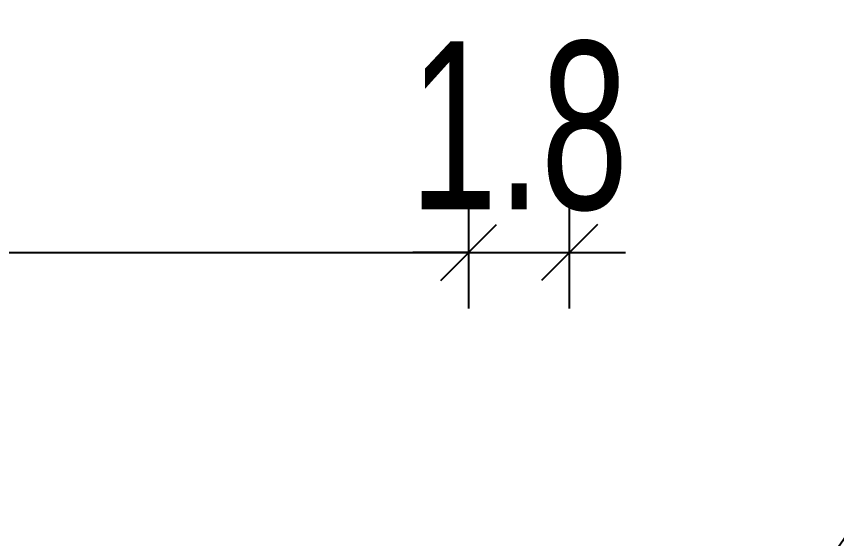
# Model space of a CAD drawing. Header units: inches. Extents: x 4017 to 5703, y -944 to 2840.
# Drawn here: x 4228.49 to 4243.15, y 2722.34 to 2731.68 of the extents above; entities that cross this region are included whole.
import ezdxf

# ---------------------------------------------------------------- set-up
doc = ezdxf.new("R2010")
doc.units = ezdxf.units.IN
doc.header["$MEASUREMENT"] = 0
doc.layers.get('0').update_dxf_attribs({"color": 5})
doc.layers.get('DEFPOINTS').update_dxf_attribs({"color": 254})
doc.layers.add('A-dim-work', color=8, linetype='Continuous')
doc.styles.add('hebtovna', font='hebtovna.shx', dxfattribs={"width": 0.7})
doc.styles.get("Standard").update_dxf_attribs({"font": 'arial.ttf'})
doc.dimstyles.new('Copy of gl-D10', dxfattribs={"dimtxt": 2, "dimasz": 1, "dimexe": 1, "dimexo": 1, "dimgap": 1, "dimtad": 0, "dimdec": 1, "dimzin": 0, "dimdsep": 46, "dimtxsty": 'hebtovna', "dimblk": 'OBLIQUE', "dimblk1": 'OBLIQUE', "dimblk2": 'OBLIQUE', "dimcen": 0, "dimdle": 0.5, "dimclrd": 256, "dimclre": 256, "dimclrt": 256, "dimadec": 0, "dimazin": 0, "dimtfac": 0.05, "dimtdec": 1, "dimtix": 1, "dimtmove": 2, "dimatfit": 0, "dimfxl": 1, "dimfxlon": 1, "dimtvp": 0.75, "dimtolj": 1, "dimtzin": 0, "dimarcsym": 0})
doc.dimstyles.new('D-50', dxfattribs={"dimtxt": 11, "dimasz": 0.5, "dimexe": 0.2, "dimexo": 0, "dimgap": 0.8, "dimtad": 0, "dimdec": 0, "dimdsep": 46, "dimtxsty": 'Standard', "dimblk": 'ar11', "dimcen": 20, "dimdle": 0.1, "dimse1": 1, "dimse2": 1, "dimclrt": 2, "dimadec": 0, "dimazin": 0, "dimtfac": 1, "dimtdec": 0, "dimtix": 1, "dimtmove": 2, "dimatfit": 3, "dimfxl": 1, "dimtvp": 1, "dimtolj": 1, "dimlwd": -1, "dimlwe": -1, "dimarcsym": 0})

# ---------------------------------------------------------------- blocks, each defined once
blk = doc.blocks.new('_Oblique')
at = {"color": 0, "linetype": 'ByBlock', "lineweight": -2}
blk.add_line((-0.5, -0.5), (0.5, 0.5), dxfattribs=at)
blk = doc.blocks.new('*D209')
at = {"layer": 'A-dim-work', "color": 6, "lineweight": -2, "transparency": 16777216}
for p, q in [((4148.371, 2726.457), (4148.371, 2728.457)), ((4236.571, 2726.457), (4236.571, 2728.457)), ((4147.871, 2727.457), (4237.071, 2727.457))]:
    blk.add_line(p, q, dxfattribs=at)
at = {"layer": 'DEFPOINTS', "color": 0, "transparency": 16777216}
for p in [(4236.571, 2727.457), (4148.371, 2713.009), (4236.571, 2713.009)]:
    blk.add_point(p, dxfattribs=at)
at = {"layer": 'A-dim-work', "color": 6, "lineweight": -2, "transparency": 16777216, "rotation": 180}
blk.add_blockref('_Oblique', (4148.371, 2727.457), dxfattribs=at)
at = {"layer": 'A-dim-work', "color": 6, "lineweight": -2, "transparency": 16777216}
blk.add_blockref('_Oblique', (4236.571, 2727.457), dxfattribs=at)
at = {"layer": 'A-dim-work', "color": 6, "transparency": 16777216, "insert": (4192.471, 2729.707), "char_height": 3, "attachment_point": 5, "style": 'hebtovna'}
blk.add_mtext('\\A1;88.2', dxfattribs=at)
blk = doc.blocks.new('*D210')
at = {"layer": 'A-dim-work', "color": 6, "lineweight": -2, "transparency": 16777216}
for p, q in [((4236.571, 2726.457), (4236.571, 2728.457)), ((4238.371, 2726.457), (4238.371, 2728.457)), ((4236.571, 2727.457), (4235.571, 2727.457)), ((4236.571, 2727.457), (4238.371, 2727.457)), ((4238.371, 2727.457), (4239.371, 2727.457))]:
    blk.add_line(p, q, dxfattribs=at)
at = {"layer": 'DEFPOINTS', "color": 0, "transparency": 16777216}
for p in [(4238.371, 2727.457), (4236.571, 2713.009), (4238.371, 2713.011)]:
    blk.add_point(p, dxfattribs=at)
at = {"layer": 'A-dim-work', "color": 6, "lineweight": -2, "transparency": 16777216}
blk.add_blockref('_Oblique', (4236.571, 2727.457), dxfattribs=at)
at = {"layer": 'A-dim-work', "color": 6, "lineweight": -2, "transparency": 16777216, "rotation": 180}
blk.add_blockref('_Oblique', (4238.371, 2727.457), dxfattribs=at)
at = {"layer": 'A-dim-work', "color": 6, "transparency": 16777216, "insert": (4237.471, 2729.707), "char_height": 3, "attachment_point": 5, "style": 'hebtovna'}
blk.add_mtext('\\A1;1.8', dxfattribs=at)
blk = doc.blocks.new('ar11')
for p, q in [((0, 14.8866), (0, -14.8866)), ((-4.2426, -4.2426), (4.2426, 4.2426)), ((-12.4055, 0), (12.4055, 0))]:
    blk.add_line(p, q)

msp = doc.modelspace()

# ---------------------------------------------------------------- dimensions: what is measured, and where the dimension line sits
at = {"layer": 'A-dim-work'}
for base, p1, p2, picture, middle in [((4236.571, 2727.457), (4148.371, 2713.009), (4236.571, 2713.009), '*D209', (4192.471, 2729.707)), ((4238.371, 2727.457), (4236.571, 2713.009), (4238.371, 2713.011), '*D210', (4237.471, 2729.707))]:
    dim = msp.add_linear_dim(base=base, p1=p1, p2=p2, dimstyle='Copy of gl-D10', override={"dimtxt": 3, "dimclrd": 6, "dimclre": 6, "dimclrt": 6}, dxfattribs=at)
    dim.commit()
    dim.dimension.update_dxf_attribs({"geometry": picture, "text_midpoint": middle})

# ---------------------------------------------------------------- leaders
at = {"layer": 'A-dim-work', "color": 6, "lineweight": 40, "ltscale": 20}
msp.add_leader([(4238.434, 2715.36), (4249.42, 2731.197), (4318.493, 2731.197)], dimstyle='D-50', override={"dimasz": 5, "dimfxl": 1.25, "dimfxlon": 1}, dxfattribs=at)

doc.saveas('drawing.dxf')
